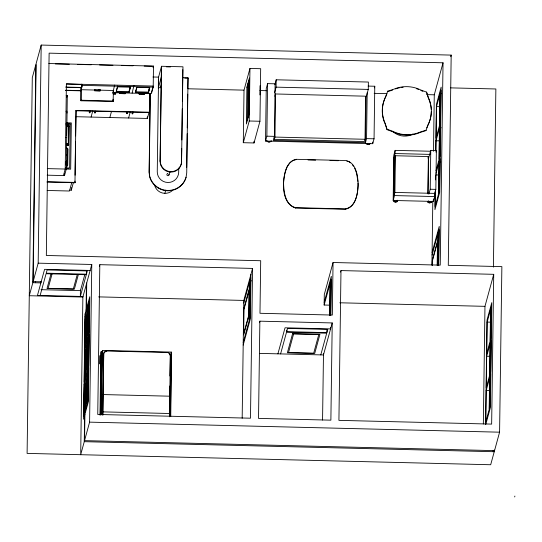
<?xml version="1.0" encoding="UTF-8"?>
<svg xmlns="http://www.w3.org/2000/svg" width="542" height="542" viewBox="0 0 542 542"><rect width="100%" height="100%" fill="white"/><g stroke="black" fill="none" stroke-linecap="round" stroke-linejoin="round"><path stroke-width="0.81" d="M84.267 440.626L494.541 450.632L499.588 432.184L501.872 266.637L448.281 265.323L451.181 55.101L41.192 45.061L36.145 63.516L33.137 281.616L38.184 263.161L91.774 264.476L82.872 297.036L29.275 295.722L32.838 282.7L35.853 64.6L32.29 77.621L27.1 453.39L490.679 464.745L494.243 451.723L494.263 450.043M35.521 282.768L35.535 281.718M38.184 263.161L41.192 45.061M40.894 281.847L40.88 282.897L32.838 282.7M47.147 175.174L64.512 175.601L64.532 173.941M153.217 86.049L66.395 83.922L65.216 169.063L63.434 175.574M65.907 161.943L65.9 162.471L66.348 160.845M66.049 161.523L65.867 164.964M66.591 135.053L66.761 122.573M66.429 155.059L66.436 154.538M67.012 113.014L67.018 112.492M66.171 95.704L67.303 95.507L66.293 169.09L64.512 175.601M66.646 126.211L68.394 126.272L68.78 126.794L68.522 145.71L69.078 125.71L68.617 125.175L66.138 125.107M66.063 123.84L70.23 123.942L69.62 168.088L65.453 167.986M69.701 190.147L71.307 190.188L71.341 187.681M46.978 182.051L74.965 182.742L74.986 181.069M75.067 175.215L75.528 141.767M75.609 135.92L76.049 110.412L149.47 112.214L149.734 93.177M74.965 182.742L76.049 110.412M80.799 87.282L80.975 100.765L113.129 101.55L113.427 90.494L98.19 90.121M80.975 100.765L81.286 88.658L82.472 84.315L81.266 89.708L94.809 90.04M81.571 86.015L81.598 84.349M81.659 84.132L81.612 87.465L65.535 87.072M80.426 290.126L80.338 296.427L86.28 274.719L46.084 273.737L40.142 295.444M82.872 297.036L80.69 454.704L84.254 441.676L84.62 415.402M84.857 409.19L85.067 397.035L84.179 400.294L84.024 411.588L84.911 408.336L85.717 408.356M85.04 396.31L85.25 384.163L84.356 387.415L84.2 398.716L85.094 395.457M85.311 376.643L85.541 362.876L84.654 366.128L84.498 377.428L85.385 374.176L86.192 374.197M85.507 362.151L85.717 349.997L84.83 353.255L84.674 364.556L85.561 361.297M85.778 342.483L86.015 328.716L85.121 331.968L84.965 343.269L85.86 340.01M85.982 327.991L86.192 315.837L85.297 319.096L85.141 330.396L86.036 327.138M86.422 274.177L87.316 270.925L47.12 269.936L46.233 273.195L86.422 274.177L86.469 271.027M86.07 310.288L86.435 284.015M84.918 414.318L84.552 440.592L89.599 422.143L91.774 264.476M85.162 396.71L85.006 408.011L86.131 403.885L86.286 392.584L85.162 396.71L86.767 396.751M86.463 379.712L85.338 383.831L85.182 395.132L86.307 391.012L86.463 379.712L87.269 379.732M85.473 373.851L85.629 362.551L86.761 358.425L86.605 369.725L85.473 373.851L86.28 373.872M85.805 349.671L85.65 360.972L86.781 356.846L86.937 345.552L85.805 349.671L86.612 349.692L86.991 348.316M86.28 315.512L86.124 326.812L87.248 322.686L87.411 311.386L86.28 315.512L87.885 315.552M86.368 309.204L86.727 282.931M89.308 112.722L89.322 111.672L89.857 111.686L89.843 112.736L89.308 112.722L89.748 111.096M87.072 335.566L87.228 324.265L86.103 328.391L85.948 339.685L87.072 335.566L87.879 335.586M86.551 379.386L86.395 390.68L87.201 387.754L87.357 376.453L86.551 379.386L87.357 379.407M86.849 358.099L86.693 369.4L87.492 366.467L87.648 355.166L86.849 358.099L88.454 358.14M87.025 345.22L86.869 356.521L87.669 353.594L87.824 342.293L87.025 345.22L87.831 345.24M87.316 323.94L87.16 335.241L87.967 332.307L88.122 321.006L87.316 323.94L88.929 323.981M87.499 311.061L87.343 322.361L88.143 319.434L88.299 308.134L87.499 311.061L88.299 311.081L88.698 309.618M87.025 400.626L87.181 389.332L86.374 392.259L86.219 403.56L87.025 400.626L87.824 400.646M94.742 90.765L94.789 89.599L100.148 89.735L100.101 90.893L94.742 90.765L94.789 89.599M94.667 112.858L94.681 111.808L95.216 111.821L95.202 112.871L94.667 112.858L95.107 111.225M99.816 264.672L97.75 414.454L250.485 418.2L252.558 268.419L99.816 264.672L99.376 266.278M99.999 415.158L100.859 352.761L101.171 351.602L102.851 351.643M100.297 414.921L101.171 351.602M101.137 414.948L102.004 352.442L102.56 350.41L171.319 352.09L170.432 416.29M101.672 414.603L102.56 350.41M102.743 414.894L103.725 353.811A2.934 2.866 15.3 0 1 106.693 351.013L167.593 352.503A2.798 2.73 15.3 0 1 170.344 355.308L169.497 416.805M102.878 415.233L103.725 353.811M114.626 85.101L113.027 91.944M117.648 86.883L130.514 87.201L129.084 92.411L116.225 92.093L117.661 86.097L116.239 91.307L129.098 91.618L130.317 87.154M119.87 93.563L119.918 92.404L125.277 92.533L125.229 93.691L119.87 93.563L125.229 93.691M126.821 113.644L126.835 112.594L127.37 112.607L127.356 113.657L126.821 113.644L127.268 112.018M129.084 92.411L129.111 90.832M132.18 113.773L132.194 112.722L132.729 112.736L132.715 113.786L132.18 113.773L132.627 112.147M133.921 85.575L132.126 93.136M135.52 92.567L136.943 87.357L149.809 87.675L148.379 92.885L135.52 92.567L135.541 90.988M139.165 94.037L139.213 92.878L144.572 93.007L144.524 94.166L139.165 94.037L144.524 94.166M75.589 116.693L147.356 118.447L147.377 116.876L147.139 117.743M148.379 92.885L149.219 88.326M75.975 110.771L149.375 112.567L149.633 93.603M150.209 93.251L149.118 172.37L149.633 176.651A18.855 18.442 15.3 0 0 167.627 190.777A18.855 18.442 15.3 0 0 186.001 177.539L186.726 172.966L188.033 77.852L182.41 77.709M150.29 93.766L149.206 172.044L149.721 176.319A18.855 18.442 15.3 0 0 167.715 190.452A18.855 18.442 15.3 0 0 186.089 177.214M142.194 93.387L151.421 93.61L153.203 87.099L153.488 66.077L48.834 63.516M158.318 88.434L158.447 79.146M161.408 66.707L160.107 161.306A10.738 10.494 15.3 0 0 170.676 172.078A10.738 10.494 15.3 0 0 181.543 161.834L182.966 66.801L161.53 66.273L158.562 77.127L157.255 171.726A10.738 10.494 15.3 0 0 167.83 182.498A10.738 10.494 15.3 0 0 178.691 172.254L178.752 168.047M160.107 161.306L161.53 66.273M169.375 415.368L169.781 386.026M169.917 375.972L170.344 355.308M170.459 376.094L170.479 374.4M170.737 416.649L171.611 353.33M181.543 161.834L181.726 148.379M181.841 139.971L182.275 108.861M182.376 101.286L182.817 69.661M186.712 167.397L187.18 133.732M187.261 127.837L187.728 94.166M187.81 88.278L188.033 77.852M243.29 142.702L244.022 90.148L249.957 68.441L260.675 68.705L259.95 121.259L254.015 142.966L243.29 142.702L249.232 120.995L249.957 68.441M242.172 418.261L243.798 300.431L252.558 268.419M247.26 120.71L247.829 83.705M248.216 117.235L248.778 80.23M249.848 280.81L249.306 320.227L250.194 316.968L250.736 277.558L249.848 280.81L251.454 280.851M250.926 274.387L250.309 319.055L243.182 345.105M254.015 142.966L254.035 141.299M259.889 94.938L260.018 85.738M259.869 321.169L258.527 418.397L330.877 420.165L332.219 322.937L259.869 321.169L259.428 322.768M368.113 86.083L374.779 86.246L374.055 138.806L372.72 143.684L265.533 141.062L266.257 88.509L267.592 83.624L275.099 83.807L274.36 139.355L364.393 141.557L365.017 139.28L365.613 96.185L275.58 93.976L274.95 96.259M265.533 141.062L266.867 136.178L267.592 83.624M274.36 139.355L274.984 137.072L275.58 93.976M274.557 92.77L276.095 87.147L276.196 79.789L368.377 82.052L368.275 89.41L366.074 97.438L365.45 142.634L273.27 140.378L274.367 136.36L266.867 136.178M286.671 331.657L287.565 328.405L327.761 329.387L326.867 332.639L286.671 331.657L286.698 330.078M322.565 420.057L323.486 353.384M330.044 305.173L324.15 305.031L324.292 294.516L333.052 262.504L440.239 265.126L443.031 62.791L49.126 53.143L46.334 255.478L260.702 260.729L259.977 313.283L332.327 315.058L333.052 262.504M326.867 332.639L326.914 329.489M329.651 315.193L330.092 283.324L324.15 305.031M329.787 315.485L330.234 282.782L331.128 279.523L330.627 315.586M330.606 327.334L330.586 328.906L285.031 327.795L277.904 353.845M330.776 315.126L331.311 276.352L324.184 302.402M340.986 270.58L338.919 420.362L491.655 424.101L493.721 274.32L340.986 270.58L340.579 272.07M365.45 142.634L366.548 138.617L367.185 92.736M372.72 143.684L372.74 142.018M395.132 150.371L395.091 153.535L393.987 157.553L393.451 196.421L394.549 192.41L434.745 193.392L434.704 196.556L433.363 201.441L393.174 200.459L393.797 155.256L395.132 150.371L430.301 151.238M394.271 195.174L394.786 158.027L395.409 155.744L428.37 156.557L427.855 193.704M393.174 200.459L394.508 195.574L394.549 192.41M394.901 192.871L395.409 155.744M428.065 193.894L428.559 158.4L430.754 150.371L436.378 150.507L435.843 189.375L434.305 194.998M428.898 194.056L430.219 189.239L430.754 150.371M431.92 265.167L432.807 201.041M433.492 151.299L434.277 94.809L443.031 62.791M432.259 265.133L432.333 260.106L437.557 241L437.164 265.323M432.32 265.058L432.374 260.939L437.482 242.274M433.363 201.441L433.397 199.07M435.185 191.97L434.941 209.632L439.697 192.261L441.147 87.154L436.398 104.518L435.754 150.771M435.348 190.689L435.131 206.461L438.546 193.975L438.979 162.444L435.992 173.365M435.497 179.903L435.565 174.924L439.582 175.025M435.897 150.723L436.039 140.764L439.454 128.285L439.013 159.815L436.025 170.737M436.506 106.605L436.073 138.135L439.487 125.656L439.921 94.125L436.506 106.605L439.725 106.686M437.563 265.262L437.997 233.392L432.062 255.099M437.699 265.56L438.146 232.85L439.04 229.598L438.539 265.655M439.128 161.902L438.695 193.433L439.582 190.181L440.016 158.643L439.128 161.902L440.734 161.943M439.596 127.743L439.162 159.273L440.057 156.015L440.49 124.484L439.596 127.743L441.208 127.783M440.07 93.583L439.637 125.114L440.524 121.855L440.964 90.324L440.07 93.583L441.676 93.617M438.688 265.194L439.223 226.427L432.096 252.47M483.342 423.966L484.968 306.338L493.721 274.32M485.591 424.264L487.034 319.997L491.784 302.626L490.334 407.74L485.795 424.311M486.201 390.403L485.767 421.933L489.182 409.454L489.616 377.916L486.201 390.403L489.419 390.477M486.675 356.236L486.235 387.774L489.65 375.288L490.09 343.757L486.675 356.236L489.887 356.318M487.143 322.077L486.709 353.614L490.124 341.128L490.557 309.597L487.143 322.077L491.167 322.178M493.41 267.118L495.869 88.976L450.646 87.872M493.173 451.696L493.186 450.646M114.599 92.716L114.552 93.305L114.687 92.696M115.758 92.269L115.697 93.929L113.231 93.834M68.82 144.626L68.414 145.127L66.666 145.1M67.465 165.188L67.662 149.003M67.465 165.181L66.923 165.954M66.395 83.922L82.411 84.532M66.862 97.14L67.303 95.507M68.251 126.252L68.549 125.168M68.78 126.794L69.078 125.71M70.23 123.942L66.002 124.057M89.843 112.736L90.29 111.11M71.747 182.661L69.464 191.014L47.168 190.472M91.083 117.072L92.716 111.103M71.307 190.188L73.36 182.701M100.148 89.735L98.583 89.803M100.101 90.893L94.769 90.656M51.144 273.398L47.012 288.52L74.342 289.191L78.265 274.862M95.202 112.871L95.649 111.239M52.14 273.717L48.143 288.33L73.333 288.947L77.33 274.333M115.649 94.091L113.176 94.03M109.836 117.533L111.469 111.564M119.918 92.404L125.277 92.533M129.314 90.087L130.127 87.113M127.356 113.657L127.804 112.031M84.816 274.57L80.419 290.647L41.063 289.685M136.753 87.316L135.527 91.781L148.393 92.093L149.612 87.628M128.596 117.993L130.229 112.025M132.715 113.786L133.163 112.16M144.572 93.007L142.241 93.061M153.047 67.703L153.488 66.077M86.551 317.483L86.103 319.116L85.297 319.096M87.086 315.532L87.458 314.157M151.435 92.56L152.993 86.862M147.356 118.447L148.989 112.485M149.375 112.567L149.47 112.214M161.265 77.221L158.413 87.641L160.886 87.702M160.676 87.255L161.347 84.816M86.517 382.476L86.137 383.851L85.338 383.831M106.544 351.555L106.693 351.013M168.969 174.917L169.842 171.706M164.856 193.352L165.744 190.113M170.676 172.078L170.798 171.645A10.738 10.494 15.3 0 0 181.658 161.401M170.947 353.452L171.319 352.09M274.869 84.647L276.196 79.789M243.758 303.059L249.699 281.352L249.157 320.769L243.216 342.476M244.076 308.899L249.185 290.234L248.839 314.929L243.731 333.601M296.223 159.673L296.325 159.314L346.094 160.534C356.406 162.979 357.916 176.143 358.201 185.018C357.679 193.792 355.816 206.949 345.43 208.894L295.654 207.674C285.349 205.228 283.839 192.064 283.547 183.189C284.069 174.416 285.939 161.259 296.325 159.314M287.328 166.543C281.793 178.264 280.39 203.128 295.559 208.033L295.654 207.674M280.587 353.906L286.522 332.199L326.718 333.188L320.783 354.895M374.332 87.879L374.779 86.246M295.559 208.033L345.329 209.253L345.43 208.894M387.605 91.571L387.72 91.158L393.384 89.376A32.059 31.348 15.3 0 1 420.958 90.053L426.568 92.113L428.444 97.689A32.059 31.348 15.3 0 1 428.072 124.728L425.931 130.622L420.267 132.404A32.059 31.348 15.3 0 1 392.686 131.726L387.076 129.667L385.199 124.091A32.059 31.348 15.3 0 1 385.572 97.052L387.72 91.158M332.219 322.937L323.459 354.956L259.483 353.391M387.076 129.667L385.315 123.678A32.059 31.348 15.3 0 1 385.687 96.639L386.859 93.956M426.568 92.113L428.336 98.102A32.059 31.348 15.3 0 1 430.402 103.989M425.931 130.622L426.039 130.209L420.375 131.991A32.059 31.348 15.3 0 1 392.801 131.313L387.191 129.253M450.741 56.707L451.181 55.101M427.956 158.074L428.37 156.557M435.937 152.126L436.378 150.507M514.663 496.939L514.9 496.079M114.653 93.278L112.783 93.427M431.811 201.888L431.405 202.539M426.791 127.824L427.963 125.141A32.059 31.348 15.3 0 0 431.269 111.699M287.768 165.913L289.956 162.763M394.02 200.201L393.627 201.143C394.264 202.932 398.824 202.173 397.205 200.215M394.8 200.533C393.871 201.787 397.482 201.787 396.459 200.54M397.523 201.339L395.436 202.017L393.661 201.035M428.966 201.373C428.038 202.627 431.649 202.62 430.626 201.38M431.689 202.173L429.569 202.965L428.221 202.525L427.828 201.868M290.566 162.295L292.992 160.418L295.417 159.863M428.546 200.831L427.794 201.983M66.388 166.076L66.93 165.94M390.491 90.839L392.571 90.053M431.08 202.64L429.095 202.776L427.977 202.159M388.323 91.388L389.766 91.022M345.329 209.253C356.412 206.902 358.127 192.478 357.977 183.027M55.311 63.888L69.349 64.234M77.689 64.437L82.689 64.559M83.759 64.586L91.259 64.769M99.599 64.979L112.939 65.304M121.632 65.514L133.068 65.799M144.192 66.07L152.356 66.266M166.36 66.829L170.479 66.93M152.932 76.991L158.562 77.127M184.734 78.095L187.945 78.177M276.095 87.147L368.275 89.41M82.459 85.365L153.203 87.099M188.027 88.78L243.88 90.141M259.957 90.541L266.725 90.704M374.197 93.339L386.886 93.644M426.656 94.62L434.277 94.809M66.544 87.316L81.551 87.682M65.514 90.236L80.751 90.609M65.684 90.46L80.69 90.826M112.817 92.472L114.423 92.418M112.831 92.668L139.673 93.326M81.124 100.223L113.278 101.008M66.016 111.252L67.086 111.279M249.232 120.995L259.95 121.259M66.388 122.797L71.32 122.912L70.677 169.165L47.296 168.623M366.548 138.617L374.055 138.806M436.039 140.764L439.25 140.845M274.984 137.072L365.017 139.28M65.657 137.526L66.727 137.553M395.091 153.535L430.26 154.402M393.987 157.553L395.674 157.593M308.032 159.965L315.627 160.154M329.97 160.5L338.404 160.71M66.226 168.223L68.732 168.284M430.219 189.239L435.843 189.375M47.201 181.733L75.053 182.417M394.508 195.574L434.704 196.556M90.141 270.444L44.593 269.333L37.466 295.376L83.021 296.494M32.852 281.65L41.178 281.813M98.651 296.88L243.798 300.431M339.82 302.788L484.968 306.338M88.143 319.434L88.949 319.448M85.121 331.968L86.727 332.009M84.83 353.255L85.629 353.276M87.669 353.594L88.475 353.614M85.629 362.551L87.235 362.591M84.654 366.128L86.259 366.168M84.356 387.415L85.162 387.435M103.163 394.562L169.781 396.195M84.179 400.294L84.986 400.314M102.926 411.873L169.538 413.505M89.599 422.143L499.588 432.184M84.254 441.676L494.243 451.723M66.774 148.223L67.554 148.759M346.799 161.123L349.204 161.801L350.389 162.796M420.843 90.467L422.902 91.354M352.591 164.937L353.438 166.238M431.649 201.312L431.778 202.003M354.698 168.189L356.609 173.25L357.896 181.462M113.007 99.206L113.129 101.55M172.478 190.459A10.738 10.494 15.3 0 1 154.612 185.31M103.576 354.353A2.934 2.866 15.3 0 1 105.419 351.744M168.833 353.452A2.798 2.73 15.3 0 1 169.131 353.655M169.402 353.899A2.798 2.73 15.3 0 1 169.639 354.17M169.842 354.475A2.798 2.73 15.3 0 1 170.195 355.85M413.051 134.043A17.385 16.998 15.3 0 1 392.679 131.347M395.457 88.922A32.059 31.348 15.3 0 1 400.016 87.669M401.568 87.404A32.059 31.348 15.3 0 1 403.146 87.215M416.439 88.671A32.059 31.348 15.3 0 1 418.681 89.491M430.727 105.507A32.059 31.348 15.3 0 1 431.215 109.369M370.315 143.4A2.683 2.622 15.3 0 1 368.567 144.423L367.862 144.429A2.683 2.622 15.3 0 1 366.067 143.44M370.349 143.291A2.683 2.622 15.3 0 1 368.594 144.314L367.896 144.321A2.683 2.622 15.3 0 1 366.094 143.332M271.169 140.967A2.683 2.622 15.3 0 1 269.415 141.99L268.717 141.997A2.683 2.622 15.3 0 1 266.556 140.419M271.203 140.859A2.683 2.622 15.3 0 1 269.449 141.882L268.744 141.889A2.683 2.622 15.3 0 1 266.949 140.9M170.798 171.645A10.738 10.494 15.3 0 1 160.222 160.872M168.874 174.118A1.07 1.05 15.3 0 1 168.542 175.493A1.07 1.05 15.3 0 1 167.105 175.276A1.07 1.05 15.3 0 1 167.187 173.853M167.41 173.697A1.07 1.05 15.3 0 1 167.674 173.596M66.632 147.993A1.335 1.308 15.3 0 1 67.946 149.328L67.73 165.114A1.335 1.308 15.3 0 1 66.381 166.38M66.368 144.07A1.07 1.05 15.3 0 1 67.98 144.003A1.07 1.05 15.3 0 1 67.858 145.574M66.551 145.547A1.07 1.05 15.3 0 1 66.354 145.351M66.361 144.219A0.989 0.969 15.3 0 1 67.926 144.057A0.989 0.969 15.3 0 1 67.696 145.581M66.707 145.554A0.989 0.969 15.3 0 1 66.348 145.195M66.463 144.24A0.989 0.969 15.3 0 1 68.007 145.452M85.033 314.089L83.576 419.203L88.332 401.832L89.782 296.725L85.033 314.089M84.2 384.495L83.766 416.032L87.181 403.546L87.614 372.015L84.2 384.495M84.674 350.335L84.234 381.866L87.648 369.387L88.089 337.856L84.674 350.335M85.141 316.176L84.708 347.707L88.122 335.227L88.556 303.696L85.141 316.176M87.763 371.473L87.33 403.004L88.217 399.752L88.651 368.214L87.763 371.473M88.231 337.314L87.797 368.845L88.692 365.586L89.125 334.055L88.231 337.314M88.705 303.154L88.271 334.685L89.159 331.426L89.599 299.895L88.705 303.154M100.067 355.647L99.952 363.865L100.067 355.647M246.881 87.181L246.373 123.969L248.893 114.741L249.401 77.953L246.881 87.181M244.029 308.066L243.663 334.868L248.886 315.769L249.252 288.961L244.029 308.066M489.765 377.374L489.331 408.912L490.219 405.653L490.652 374.122L489.765 377.374M490.239 343.215L489.799 374.746L490.693 371.494L491.127 339.956L490.239 343.215M490.706 309.055L490.273 340.586L491.16 337.334L491.601 305.796L490.706 309.055M292.599 333.662L287.375 352.761L314.706 353.431L319.929 334.333L292.599 333.662M293.615 333.906L288.507 352.571L313.696 353.188L318.798 334.522L293.615 333.906"/></g></svg>
